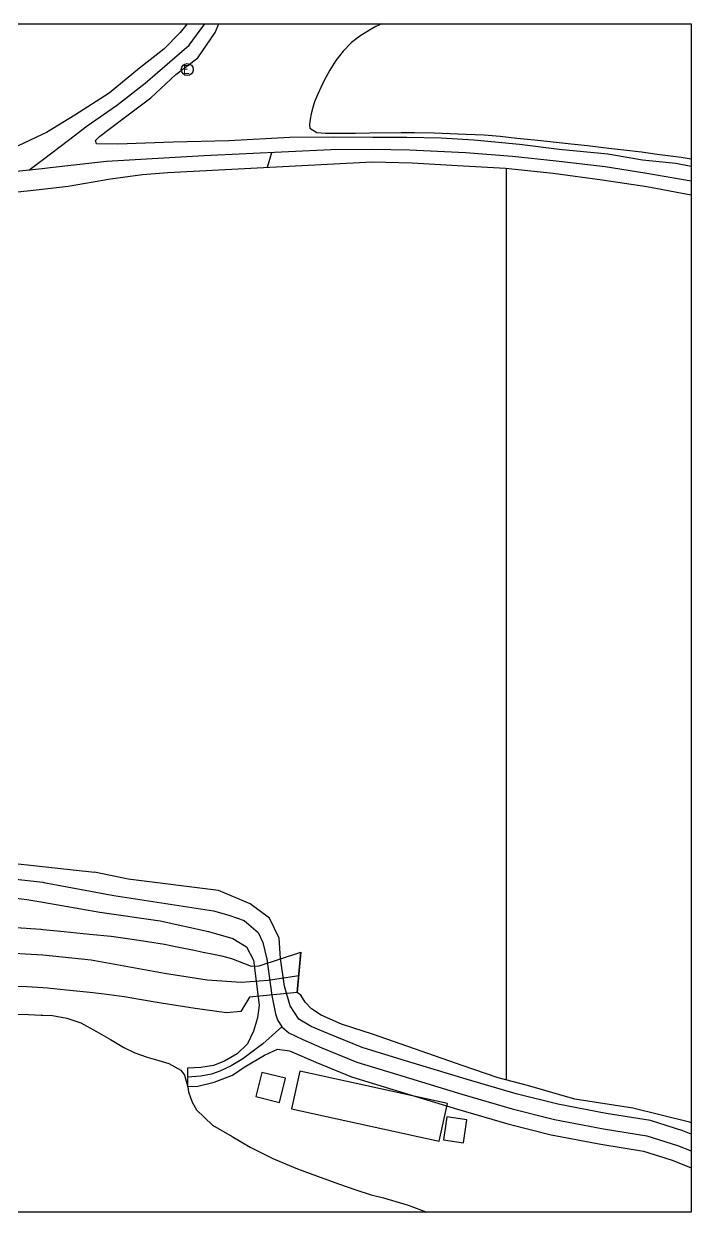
# Model space of a CAD drawing. Header units: millimetres. Extents: x 0 to 336000, y 0 to 193050.
# Drawn here: x 252638 to 336000, y 44550 to 193050 of the extents above; entities that cross this region are included whole.
import ezdxf

# ---------------------------------------------------------------- set-up
doc = ezdxf.new("R2010")
doc.units = ezdxf.units.MM
doc.header["$LTSCALE"] = 20
doc.layers.add('AZ0202', color=7, linetype='Continuous')
doc.styles.add('GHS', font='ROMANS', dxfattribs={"bigfont": 'NGSW.shx'})

# ---------------------------------------------------------------- blocks, each defined once
blk = doc.blocks.new('AZ0202')
at = {"layer": 'AZ0202'}
blk.add_circle((0, 0), 0.75, dxfattribs=at)
at = {"layer": 'AZ0202', "style": 'GHS'}
blk.add_text('E', height=1, dxfattribs=at).set_placement((-0.5, -0.48))

msp = doc.modelspace()

# ---------------------------------------------------------------- linework, layer by layer
msp.add_lwpolyline([(126000, 44550), (126000, 193050), (336000, 193050), (336000, 44550), (126000, 44550)], close=True)
at = {"extrusion": (0.000761888, -0.001614, 0.999998), "elevation": -144517, "flags": 128}
for points in [[(273166, 192817), (272292, 191745), (270241, 189646), (267191, 187254), (263400, 184157), (259118, 181411), (255579, 179237), (255025, 178976)], [(336110, 174980), (334194, 175352), (330035, 175793), (325688, 176544), (319621, 177123), (314672, 177716), (308957, 178274), (304861, 178513), (300601, 178598), (296324, 178603), (291439, 178642), (285960, 178605), (278367, 178175), (271410, 178017), (264503, 177776), (261851, 177806), (261715, 178225), (262195, 178747), (265285, 181077), (268612, 183566), (271738, 186465), (274499, 188541), (276634, 191715), (277109, 192817)], [(297475, 192817), (296727, 192459), (295932, 192021), (294730, 191265), (293698, 190488), (292626, 189413), (291728, 188207), (290990, 187035), (290320, 185807), (289834, 184840), (289425, 183930), (289056, 183077), (288854, 182339), (288657, 181566), (288511, 180895), (288416, 180179), (288456, 179770), (289354, 179220), (290422, 179127), (294176, 179153), (295931, 179176), (299901, 179231), (301537, 179215), (304025, 179191), (307996, 179024), (310245, 178927), (312239, 178759), (314318, 178538), (316534, 178311), (318852, 178060), (321119, 177802), (323147, 177613), (325806, 177287), (327698, 177054), (329897, 176798), (331874, 176541), (334857, 176161), (336110, 175939)], [(255025, 178976), (251971, 177541), (248599, 176519), (245124, 176015), (239461, 175937), (233891, 175647), (229381, 175608), (225081, 175619), (221015, 175530), (216796, 174897), (213140, 174068), (209020, 172804), (204615, 171265), (199650, 169082), (194459, 166536), (187288, 162767), (179630, 158488), (172314, 153848), (165677, 149341), (157921, 144441), (154007, 142129), (151397, 140982), (150290, 140701), (148785, 140589), (147042, 140589), (144405, 140952), (141388, 141648), (137307, 142656), (131217, 143285), (126110, 143992)], [(296249, 175577), (301259, 175426), (306917, 175107), (312904, 174754), (318881, 174147), (325005, 173320), (330579, 172500), (336110, 171447)], [(255031, 172166), (258306, 172527), (263586, 173449), (267555, 173993), (270747, 174239)], [(243995, 88725), (243995, 88725), (239536, 88773), (231788, 89285), (219483, 90253), (211222, 91144), (204218, 91685), (198280, 92583), (193462, 93508), (189178, 94030), (186370, 94914), (183630, 96000), (181485, 97539), (179680, 99534), (177664, 102232), (176018, 105369), (174686, 109348), (172519, 115318), (170198, 121543), (167607, 127325), (164724, 132135), (161583, 135724), (159266, 137977), (158637, 139092), (158980, 139820), (160612, 141609), (164123, 143775), (168169, 146284), (173030, 149869), (177944, 153115), (183134, 156319), (190097, 160162), (196238, 163569), (201754, 166280), (206628, 168611), (210880, 169631), (215608, 170890), (219487, 171402), (224235, 171433), (228160, 171453), (233442, 171411), (239497, 171396), (244813, 171457), (250890, 171709), (255031, 172166)], [(126110, 138207), (134813, 136844), (141869, 135887), (146555, 135901), (149303, 136230), (151814, 136348), (153450, 136180), (155593, 135361), (158239, 133352), (161482, 129216), (164156, 124771), (166527, 119375), (168798, 113320), (170813, 106758), (173309, 101465), (175309, 97465), (177426, 95056), (179278, 93351), (181331, 91928), (183662, 91010), (186561, 90025), (190210, 89268), (194516, 88750), (199822, 88438), (206457, 87803), (213230, 86985), (225120, 86095), (236090, 84991), (244850, 84441), (253128, 83405), (255115, 83058)], [(336110, 54074), (335069, 54492), (331033, 55770), (325493, 56658), (319447, 57800), (314247, 59122), (308018, 60953), (299987, 63379), (295008, 64918), (290716, 66659), (288652, 67530), (287082, 68461), (286037, 70103), (285321, 72578), (284815, 76036), (284628, 78563), (283448, 81076), (281026, 82862), (277075, 84523), (265774, 85934), (261569, 86790)], [(255115, 83058), (262259, 81813), (269765, 80708), (275822, 79398), (278878, 78517), (280579, 77491), (281430, 75803), (282149, 70193), (281926, 68597), (281447, 66949), (280685, 65340), (279387, 64112), (277816, 63199), (276430, 62632), (274880, 62392), (273197, 62313), (273192, 60069), (274322, 60043), (276525, 60562), (278800, 61444), (280283, 62434), (282797, 63946), (284428, 64699), (285942, 64473), (289223, 63053), (293695, 61239), (298846, 59647), (306904, 57213), (313216, 55358), (318604, 53988), (324822, 52814), (330131, 51963), (333751, 50816), (336110, 49869)], [(179218, 67850), (181389, 69463), (182456, 70660), (183784, 72208), (184872, 73182), (186165, 74161), (187209, 74803), (188423, 75367), (189705, 75955), (190919, 76570), (192537, 77201), (194036, 77337), (196302, 77285), (198398, 77202), (202830, 76405), (204825, 75768), (206872, 75023), (207912, 74565), (209521, 73841), (210659, 73291), (211876, 72677), (212899, 72162), (215003, 71019), (216367, 70674), (217594, 70611), (219179, 70701), (220763, 70887), (222262, 71086), (224187, 71190), (225687, 71095), (227733, 70765), (229454, 70417), (231671, 69897), (233870, 69576), (236034, 69276), (237909, 69024), (241914, 68883), (244231, 68907), (245373, 68937), (247656, 69046), (249564, 69069), (251422, 69063), (253347, 69012), (254915, 68956), (255128, 68948)], [(255128, 68948), (256318, 68907), (258142, 68583), (259864, 67970), (261826, 66915), (263567, 65895), (265256, 64881), (266626, 64217), (268144, 63705), (269611, 63271), (270849, 62904), (272377, 62085), (272842, 61439), (273218, 59963), (273339, 59350), (273773, 58090), (274332, 57103), (276326, 55212), (278795, 53800), (281024, 52447), (283845, 51045), (284919, 50580), (286915, 49752), (288535, 49152), (292065, 47861), (294214, 47101), (296141, 46485), (297692, 46113), (300762, 45192), (303102, 44317)]]:
    msp.add_lwpolyline(points, dxfattribs=at)
at = {"extrusion": (0.000761888, -0.001614, 0.999998), "elevation": -144517}
for points in [[(255028, 175769), (258323, 178269), (260656, 180079), (264342, 182617), (267901, 185410), (270989, 188056), (273395, 190143), (275361, 192817)], [(336110, 173170), (330307, 174147), (325346, 174932), (319251, 175635), (313788, 176235), (307937, 176690), (300930, 177012), (296286, 177090), (291084, 177076), (275243, 176307), (263092, 175611), (256051, 174805), (255029, 174696)], [(283201, 174892), (283735, 176719)], [(253385, 174521), (255028, 175769)], [(255029, 174696), (248976, 174053), (244968, 173736), (239479, 173666), (233666, 173529), (228770, 173531), (224658, 173526), (220251, 173466), (216202, 172894), (214374, 172479), (209950, 171218), (205622, 169938), (200702, 167681), (195349, 165052), (188693, 161464), (181382, 157403), (172672, 151859), (166923, 147813), (159266, 143025), (156098, 140955), (154074, 139890), (152104, 139198), (150399, 138693), (149044, 138410), (146798, 138245), (143137, 138419), (136060, 139750), (126110, 141124)], [(153235, 139596), (157429, 136669), (159911, 134538), (163103, 130676), (165881, 126048), (168362, 120459), (170659, 114319), (172750, 108053), (175487, 101849), (177495, 98499), (179456, 96297), (180382, 95445), (182481, 93964), (185016, 92962), (187870, 92027), (189694, 91649), (193989, 91129), (199051, 90510), (205337, 89744), (212226, 89065), (222301, 88174), (237813, 86882), (244422, 86583), (250257, 86103), (255113, 85540)], [(126110, 67802), (130767, 67207), (140390, 66415), (145060, 66115), (148388, 66191), (151063, 66410), (153839, 66647), (157709, 67699), (166010, 73586), (167236, 76247), (167873, 77282), (168361, 78374), (168837, 79613), (169315, 80796), (169690, 81967), (169861, 83245), (169989, 84722), (170026, 86142), (169972, 87653), (169816, 88925), (169533, 89958), (169101, 91115), (168570, 92352), (168051, 93544), (167616, 94827), (167377, 96581), (167217, 98143), (167129, 99500), (167055, 101306), (166955, 102754), (166784, 104781), (166619, 106292), (166409, 107643), (166118, 108858), (165772, 110198), (165375, 111401), (165013, 112769), (164542, 114176), (164035, 115641), (163605, 116900), (163119, 118115), (162580, 119318), (162002, 120475), (161314, 121939), (160721, 122948), (159826, 124344), (159038, 125523), (158120, 126793), (156555, 128755), (155577, 130025), (154515, 131082), (153720, 131966), (153375, 132425), (153317, 132851), (153416, 133110), (153681, 133264), (154516, 133282), (156188, 132408), (157258, 131524), (158477, 130050), (159357, 128928), (160596, 127028), (161660, 125156), (162357, 123607), (163357, 121394), (164297, 119369), (165258, 117224), (166050, 115624), (166791, 113683), (167476, 111572), (168237, 109188), (168657, 107809), (169091, 105890), (169364, 104352), (169583, 103091), (170054, 101031), (170710, 98613), (171212, 96825), (171729, 95253), (172232, 93709), (173044, 91967), (173786, 90799), (174919, 89381), (175955, 88570), (177388, 87921), (180428, 87099), (181860, 86740), (183957, 86250), (185594, 85929), (187248, 85588), (188782, 85250), (190492, 84985), (192333, 84928), (194309, 84999), (196166, 85088), (198092, 85158), (200307, 85142), (202317, 85146), (204839, 85101), (206850, 85035), (209321, 84848), (211435, 84626), (213650, 84430), (215968, 84149), (218951, 83809), (221099, 83440), (224167, 83067), (226826, 82782), (229450, 82519), (232416, 82201), (234785, 81938), (237478, 81651), (240307, 81315), (242984, 80926), (245455, 80585), (248779, 80165), (251790, 79884), (254869, 79672), (255118, 79646)], [(153416, 133110), (155440, 131634), (156320, 130856), (157333, 129712), (158757, 127806), (160475, 125144), (161855, 122709), (163853, 118491), (165015, 115887), (165646, 114024), (166688, 110724), (167434, 108127), (167863, 106196), (168177, 104049), (168856, 98882), (169236, 96504), (169633, 95184), (171285, 91001), (173111, 86943), (173940, 85678), (175040, 84663), (176802, 83606), (178529, 83081), (180624, 82874), (191016, 82789), (204017, 82636), (207789, 82431), (212217, 81939), (218449, 80914), (223738, 79685), (230471, 78619), (237359, 77799), (244247, 77102), (255121, 76487)], [(255113, 85540), (255246, 85525), (264016, 83874), (276448, 81961), (278362, 81442), (280294, 80757), (282013, 79284), (282603, 78027), (283122, 75920), (283735, 71386), (283921, 70346), (284190, 69105), (284424, 68342), (284992, 67465), (285854, 66735), (287581, 65879), (289969, 64856), (294351, 63078), (299416, 61513), (307461, 59083), (313732, 57240), (319026, 55894), (325158, 54736), (330582, 53866), (334410, 52654), (336110, 51971)], [(255125, 72348), (253140, 72493), (251061, 72539), (248062, 72722), (245812, 72812), (243427, 72941), (241279, 73086), (238740, 73346), (236302, 73612), (233950, 73884), (231377, 74166), (226673, 74681), (224542, 74904), (222752, 75164), (221014, 75522), (219223, 75905), (217484, 76426), (214431, 77665), (213101, 78214), (211191, 78797), (209333, 79304), (207696, 79616), (205804, 79818), (204134, 79935), (199806, 80102), (197931, 80229), (196073, 80365), (194182, 80471), (190638, 80365), (188781, 80001), (187300, 79442), (185394, 78602), (183890, 77926), (181932, 77128), (180088, 76299), (178557, 75499), (176770, 74526), (175238, 73778), (173229, 72926), (171447, 72316), (170165, 71931), (169154, 71590), (167463, 70904), (166419, 70450), (159760, 66140), (156797, 65156), (155162, 64833), (152641, 64435), (150370, 64224), (148717, 64154), (147115, 64152), (145241, 64174), (143980, 64224), (141986, 64368), (140128, 64560), (138355, 64775), (136668, 64941), (134793, 65070), (133106, 65200), (131129, 65319), (129340, 65443), (127346, 65595), (126110, 65708)], [(255118, 79646), (257800, 79376), (260970, 79073), (263652, 78831), (266004, 78491), (268186, 78156), (270334, 77803), (271919, 77495), (274027, 77065), (275164, 76825), (276425, 76561), (277460, 76366), (278676, 76002), (281138, 75063), (282148, 75096), (287337, 76808), (286906, 71779)], [(255121, 76487), (261150, 75870), (270306, 74185), (275666, 73352), (279900, 73060), (283258, 73293), (287088, 73906)], [(336110, 55489), (335902, 55563), (328809, 57301), (321570, 58457), (315682, 60167), (311988, 61103), (307503, 62667), (296408, 66533), (292429, 67795), (289893, 68936), (288664, 69741), (287903, 70565), (287338, 71444), (286906, 71779), (287337, 76808)], [(286906, 71779), (280932, 71201), (279854, 69379), (278060, 69225), (274173, 69759), (269895, 70456), (267202, 70898), (265292, 71219), (262787, 71548), (260980, 71779), (258066, 72063), (255714, 72306), (255125, 72348)], [(284992, 67465), (282618, 65376), (280123, 63492), (278666, 62601), (277245, 61927), (276191, 61582), (274855, 61301), (273194, 61191)]]:
    msp.add_lwpolyline(points, dxfattribs=at)
at = {"flags": 128}
for points, elevation in [([(270637, 174472), (296139, 175810)], -144442), ([(243885, 88958), (261459, 87023)], -144559)]:
    msp.add_lwpolyline(points, dxfattribs=dict(at, elevation=elevation))
at = {"elevation": -144513}
msp.add_lwpolyline([(312903, 174976), (312903, 61077)], dxfattribs=at)
at = {"extrusion": (0.000761888, -0.001614, 0.999998), "elevation": -144517}
for points in [[(284668, 58033), (285421, 61050), (282497, 61780), (281744, 58763)], [(305670, 57910), (287241, 61957), (286204, 57231), (304633, 53184)], [(307670, 53001), (308084, 55865), (305590, 56225), (305175, 53361)]]:
    msp.add_lwpolyline(points, close=True, dxfattribs=at)

# ---------------------------------------------------------------- block references
at = {"extrusion": (0.000761888, -0.001614, 0.999998), "xscale": 1000.000000000001, "yscale": 1000.000000000001, "zscale": 1000.000000000001, "rotation": 359.9989408490567}
msp.add_blockref('AZ0202', (273167, 187097, -144517), dxfattribs=at)

doc.saveas('drawing.dxf')
